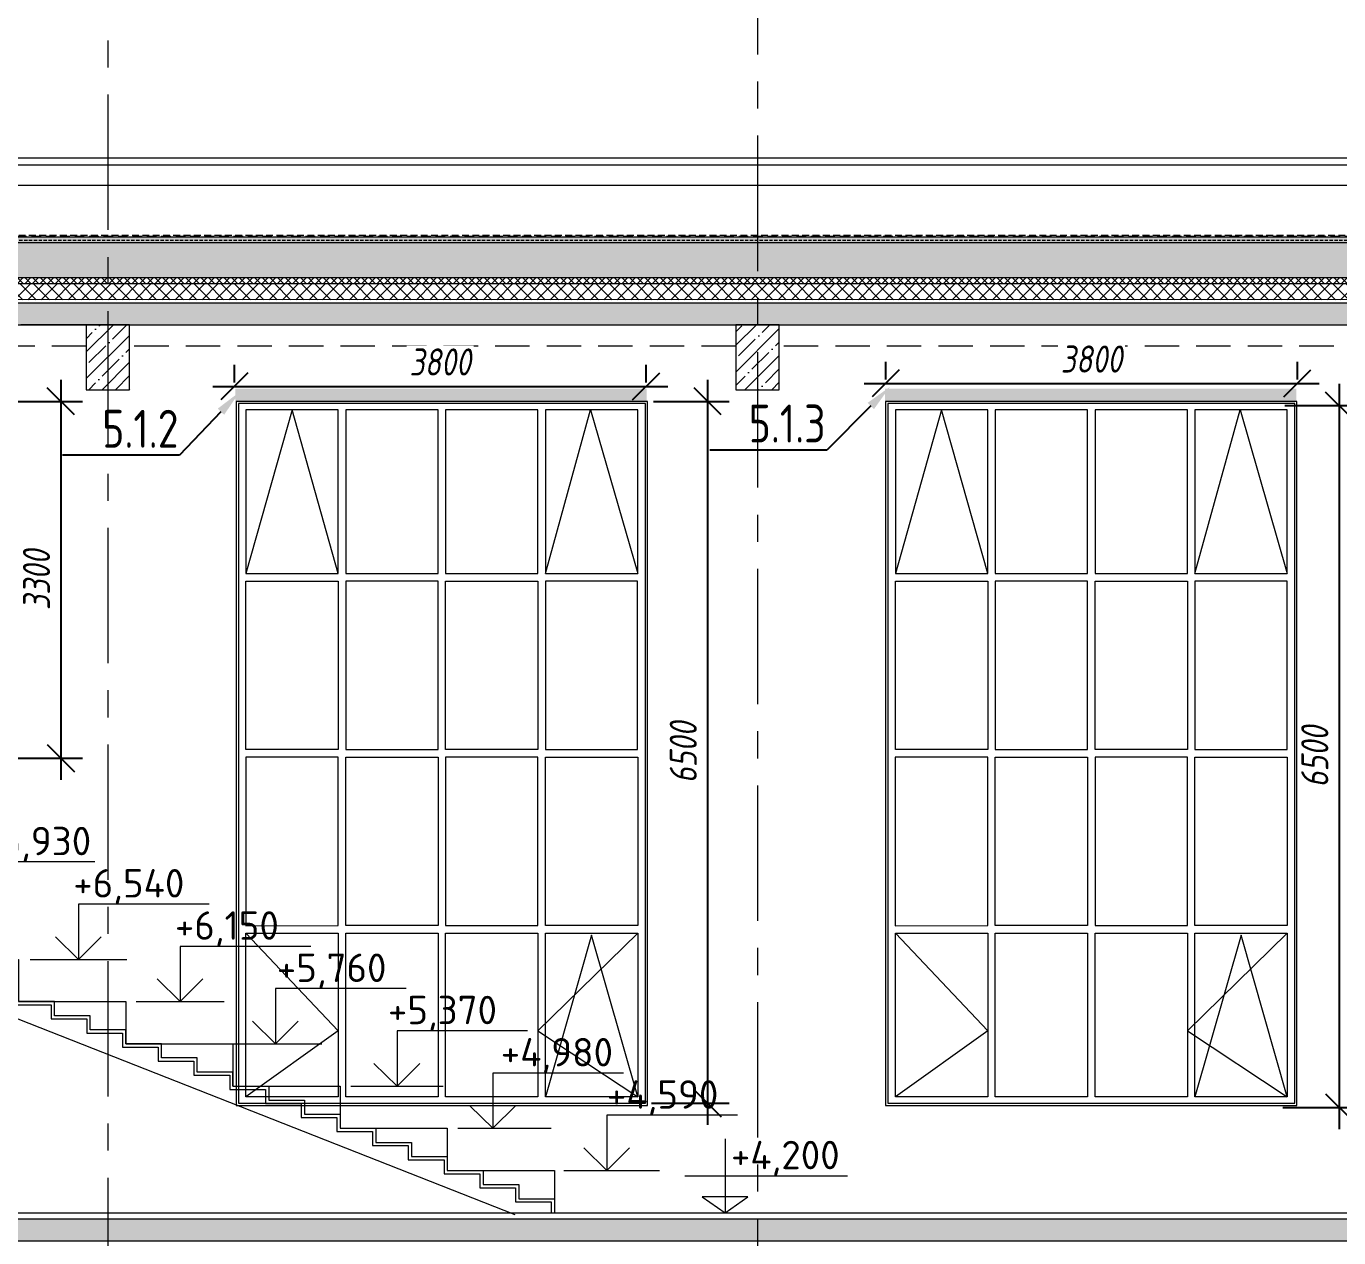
# Model space of a CAD drawing. Header units: millimetres. Extents: x -39 to 9534995, y -146829 to 289341.
# Drawn here: x 661013 to 673138, y 119717 to 130903 of the extents above; entities that cross this region are included whole.
import ezdxf
from ezdxf import colors
from ezdxf.entities.mleader import LeaderData, LeaderLine
from ezdxf.math import Vec2, Vec3

# ---------------------------------------------------------------- set-up
doc = ezdxf.new("R2010")
doc.units = ezdxf.units.MM
for name, pattern in [('ADSK_Штрих_ш3 п1_5', [4.5, 3, -1.5]), ('CENTER', [2, 1.25, -0.25, 0.25, -0.25]), ('CONTI', [0]), ('DASHED', [19.05, 12.7, -6.35]), ('HIDDEN2', [4.7625, 3.175, -1.5875])]:
    doc.linetypes.add(name, pattern=pattern)
for name, color, linetype, lineweight in [('24_Фасад_разрез_тонкая', 7, 'Continuous', 9), ('АР_Окна', 4, 'Continuous', 9), ('АР_Оси', 7, 'Continuous', 25), ('АР_Отметки', 7, 'Continuous', 5), ('СТЕНЫ кирпич ЛИДЕР', 250, 'Continuous', 15), ('Штриховка', 7, 'Continuous', 5), ('Штриховка в сечении', 7, 'Continuous', 18)]:
    doc.layers.add(name, color=color, linetype=linetype, lineweight=lineweight)
for name, color, linetype in [('A-HATCH-FACADE', 7, 'Continuous'), ('EI_DIMS_DETAIL', 7, 'Continuous'), ('PDF _0', 7, 'Continuous')]:
    doc.layers.add(name, color=color, linetype=linetype)
doc.layers.add('АР_лестницы', color=7, linetype='Continuous', lineweight=15, true_color=0xff24ff)
doc.styles.add('PDF ISOCPEUR', font='isocpeur.ttf')
doc.styles.get("Standard").update_dxf_attribs({"font": 'GOST.TTF'})
doc.styles.add('ГОСТ 2.304', font='CS_Gost2304.shx', dxfattribs={"oblique": 10})
doc.dimstyles.new('СПДС', dxfattribs={"dimscale": 100, "dimtxt": 2.5, "dimasz": 2.5, "dimexe": 2, "dimexo": 0.625, "dimgap": 1, "dimtad": 1, "dimdec": 0, "dimrnd": 5, "dimtxsty": 'ГОСТ 2.304', "dimblk": 'OBLIQUE', "dimblk1": 'OBLIQUE', "dimblk2": 'OBLIQUE', "dimcen": 2.5, "dimdle": 2, "dimadec": 0, "dimazin": 2, "dimtfac": 0.75, "dimtdec": 4, "dimtmove": 1, "dimatfit": 3, "dimfxl": 1, "dimtfill": 1, "dimtolj": 1, "dimarcsym": 1})
pattern_1 = [(45, (214104.09, -172807.25), (-123.743687, 123.743687), []), (45, (214227.83, -172807.25), (-123.743687, 123.743687), [218.75, -43.75, 0, -43.75])]

# ---------------------------------------------------------------- blocks, each defined once
blk = doc.blocks.new('A$Cd8d14d9d')
at = {"lineweight": 9, "ltscale": 150}
for p, q in [((0, 682), (0, 0)), ((-372, 341), (1132, 341)), ((-380, 0), (380, 0))]:
    blk.add_line(p, q, dxfattribs=at)
blk.add_lwpolyline([(0, 0), (210, 147), (-210, 147), (0, 0)], dxfattribs=at)
blk = doc.blocks.new('_Oblique')
at = {"color": 0, "linetype": 'ByBlock', "lineweight": -2}
blk.add_line((-0.5, -0.5), (0.5, 0.5), dxfattribs=at)
blk = doc.blocks.new('*D139')
at = {"layer": 'Defpoints', "color": 0, "lineweight": 9, "ltscale": 100, "transparency": 16777216}
for p in [(668953, 127577), (672757, 127605), (672757, 127577)]:
    blk.add_point(p, dxfattribs=at)
at = {"layer": 'EI_DIMS_DETAIL', "color": 0, "lineweight": -2, "ltscale": 100, "transparency": 16777216}
for p, q in [((668953, 127640), (668953, 127805)), ((672757, 127640), (672757, 127805)), ((668753, 127605), (672957, 127605))]:
    blk.add_line(p, q, dxfattribs=at)
at = {"layer": 'EI_DIMS_DETAIL', "color": 0, "lineweight": -2, "ltscale": 100, "transparency": 16777216, "xscale": 250, "yscale": 250, "zscale": 250, "rotation": 180}
blk.add_blockref('_Oblique', (668953, 127605), dxfattribs=at)
at = {"layer": 'EI_DIMS_DETAIL', "color": 0, "lineweight": -2, "ltscale": 100, "transparency": 16777216, "xscale": 250, "yscale": 250, "zscale": 250}
blk.add_blockref('_Oblique', (672757, 127605), dxfattribs=at)
at = {"layer": 'EI_DIMS_DETAIL', "color": 0, "lineweight": 9, "ltscale": 100, "transparency": 16777216, "insert": (670855, 127830), "char_height": 250, "attachment_point": 5, "style": 'ГОСТ 2.304', "bg_fill": 3, "box_fill_scale": 1.1, "bg_fill_color": 256, "bg_fill_true_color": 13158600, "bg_fill_transparency": 0}
blk.add_mtext('\\A1;3800', dxfattribs=at)
blk = doc.blocks.new('*D142')
at = {"layer": 'Defpoints', "color": 0, "lineweight": 9, "ltscale": 100, "transparency": 16777216}
for p in [(666740, 127578), (662936, 127550), (666740, 127550)]:
    blk.add_point(p, dxfattribs=at)
at = {"layer": 'EI_DIMS_DETAIL', "color": 0, "lineweight": -2, "ltscale": 100, "transparency": 16777216}
for p, q in [((662936, 127613), (662936, 127778)), ((666740, 127613), (666740, 127778)), ((662736, 127578), (666940, 127578))]:
    blk.add_line(p, q, dxfattribs=at)
at = {"layer": 'EI_DIMS_DETAIL', "color": 0, "lineweight": -2, "ltscale": 100, "transparency": 16777216, "xscale": 250, "yscale": 250, "zscale": 250, "rotation": 180}
blk.add_blockref('_Oblique', (662936, 127578), dxfattribs=at)
at = {"layer": 'EI_DIMS_DETAIL', "color": 0, "lineweight": -2, "ltscale": 100, "transparency": 16777216, "xscale": 250, "yscale": 250, "zscale": 250}
blk.add_blockref('_Oblique', (666740, 127578), dxfattribs=at)
at = {"layer": 'EI_DIMS_DETAIL', "color": 0, "lineweight": 9, "ltscale": 100, "transparency": 16777216, "insert": (664838, 127803), "char_height": 250, "attachment_point": 5, "style": 'ГОСТ 2.304', "bg_fill": 3, "box_fill_scale": 1.1, "bg_fill_color": 256, "bg_fill_true_color": 13158600, "bg_fill_transparency": 0}
blk.add_mtext('\\A1;3800', dxfattribs=at)
blk = doc.blocks.new('*D144')
at = {"layer": 'Defpoints', "color": 0, "lineweight": 9, "ltscale": 100, "transparency": 16777216}
for p in [(666745, 127439, 0), (666725, 120959, 0), (667308, 120959)]:
    blk.add_point(p, dxfattribs=at)
at = {"layer": 'EI_DIMS_DETAIL', "color": 0, "lineweight": -2, "ltscale": 100, "transparency": 16777216}
for p, q in [((667308, 127639), (667308, 120759)), ((666808, 127439), (667508, 127439)), ((666788, 120959), (667508, 120959))]:
    blk.add_line(p, q, dxfattribs=at)
at = {"layer": 'EI_DIMS_DETAIL', "color": 0, "lineweight": -2, "ltscale": 100, "transparency": 16777216, "xscale": 250, "yscale": 250, "zscale": 250}
for p, rotation in [((667308, 127439), 90), ((667308, 120959), 270)]:
    blk.add_blockref('_Oblique', p, dxfattribs=dict(at, rotation=rotation))
at = {"layer": 'EI_DIMS_DETAIL', "color": 0, "lineweight": 9, "ltscale": 100, "transparency": 16777216, "insert": (667083, 124199), "char_height": 250, "attachment_point": 5, "rotation": 90, "style": 'ГОСТ 2.304', "bg_fill": 3, "box_fill_scale": 1.1, "bg_fill_color": 256, "bg_fill_true_color": 13158600, "bg_fill_transparency": 0}
blk.add_mtext('\\A1;6500', dxfattribs=at)
blk = doc.blocks.new('*D145')
at = {"layer": 'Defpoints', "color": 0, "lineweight": 9, "ltscale": 100, "transparency": 16777216}
for p in [(672579, 127400, 0), (672559, 120920, 0), (673142, 120920)]:
    blk.add_point(p, dxfattribs=at)
at = {"layer": 'EI_DIMS_DETAIL', "color": 0, "lineweight": -2, "ltscale": 100, "transparency": 16777216}
for p, q in [((673142, 127600), (673142, 120720)), ((672641, 127400), (673342, 127400)), ((672621, 120920), (673342, 120920))]:
    blk.add_line(p, q, dxfattribs=at)
at = {"layer": 'EI_DIMS_DETAIL', "color": 0, "lineweight": -2, "ltscale": 100, "transparency": 16777216, "xscale": 250, "yscale": 250, "zscale": 250}
for p, rotation in [((673142, 127400), 90), ((673142, 120920), 270)]:
    blk.add_blockref('_Oblique', p, dxfattribs=dict(at, rotation=rotation))
at = {"layer": 'EI_DIMS_DETAIL', "color": 0, "lineweight": 9, "ltscale": 100, "transparency": 16777216, "insert": (672917, 124160), "char_height": 250, "attachment_point": 5, "rotation": 90, "style": 'ГОСТ 2.304', "bg_fill": 3, "box_fill_scale": 1.1, "bg_fill_color": 256, "bg_fill_true_color": 13158600, "bg_fill_transparency": 0}
blk.add_mtext('\\A1;6500', dxfattribs=at)
blk = doc.blocks.new('*D146')
at = {"layer": 'Defpoints', "color": 0, "lineweight": 9, "ltscale": 100, "transparency": 16777216}
for p in [(660745, 127439), (660745, 124145), (661333, 124145)]:
    blk.add_point(p, dxfattribs=at)
at = {"layer": 'EI_DIMS_DETAIL', "color": 0, "lineweight": -2, "ltscale": 100, "transparency": 16777216}
for p, q in [((661333, 127639), (661333, 123945)), ((660808, 127439), (661533, 127439)), ((660808, 124145), (661533, 124145))]:
    blk.add_line(p, q, dxfattribs=at)
at = {"layer": 'EI_DIMS_DETAIL', "color": 0, "lineweight": -2, "ltscale": 100, "transparency": 16777216, "xscale": 250, "yscale": 250, "zscale": 250}
for p, rotation in [((661333, 127439), 90), ((661333, 124145), 270)]:
    blk.add_blockref('_Oblique', p, dxfattribs=dict(at, rotation=rotation))
at = {"layer": 'EI_DIMS_DETAIL', "color": 0, "lineweight": 9, "ltscale": 100, "transparency": 16777216, "insert": (661108, 125792), "char_height": 250, "attachment_point": 5, "rotation": 90, "style": 'ГОСТ 2.304', "bg_fill": 3, "box_fill_scale": 1.1, "bg_fill_color": 256, "bg_fill_true_color": 13158600, "bg_fill_transparency": 0}
blk.add_mtext('\\A1;3300', dxfattribs=at)

msp = doc.modelspace()

# ---------------------------------------------------------------- hatches: boundary and pattern name
at = {"lineweight": 9, "ltscale": 100, "transparency": 33554687}
h = msp.add_hatch(dxfattribs=at)
h.set_pattern_fill('ANSI35', color=0, scale=700)
h.set_pattern_definition(pattern_1)
h.paths.add_polyline_path([(704027.8, 128347.3), (655212.7, 128347.3), (655212.8, 128147.4), (667312.9, 128147.3), (667368.8, 128147.3), (704027.8, 128147.4)])
h = msp.add_hatch(dxfattribs=at)
h.set_pattern_fill('ANSI35', color=0, scale=700)
h.set_pattern_definition(pattern_1)
h.paths.add_polyline_path([(661967.1, 128147.4), (661568.5, 128147.3), (661568, 127547.4), (661567.9, 127547.3), (661767.8, 127547.3), (661968.8, 127547.3)])
h = msp.add_hatch(dxfattribs=at)
h.set_pattern_fill('ANSI35', color=0, scale=700)
h.set_pattern_definition(pattern_1)
h.paths.add_polyline_path([(667967.1, 128147.4), (667568.5, 128147.3), (667568, 127547.4), (667767.8, 127547.3), (667567.9, 127547.3), (667968.8, 127547.3)])
h = msp.add_hatch(dxfattribs=at)
h.set_pattern_fill('ANSI35', color=0, scale=700)
h.set_pattern_definition([(45, (214104.09, -172786.64), (-123.743687, 123.743687), []), (45, (214227.83, -172786.64), (-123.743687, 123.743687), [218.75, -43.75, 0, -43.75])])
h.paths.add_polyline_path([(703615.7, 119887.3), (655752.8, 119887.3), (655752.8, 119687.3), (667192.9, 119687.2), (667230.3, 119687.3), (703615.7, 119687.3)])
at = {"layer": 'A-HATCH-FACADE', "lineweight": 9}
h = msp.add_hatch(dxfattribs=at)
h.set_pattern_fill('ANGLE', color=30)
h.set_pattern_definition([(0, (-169922.473, -599898.707), (0, 6.985), [5.08, -1.905]), (90, (-169922.473, -599898.707), (-6.985, 4e-16), [5.08, -1.905])])
h.paths.add_polyline_path([(662945.3, 127557.5), (666745.3, 127557.5), (666745.3, 127438.8), (662945.3, 127438.8)])
h = msp.add_hatch(dxfattribs=at)
h.set_pattern_fill('ANGLE', color=30)
h.set_pattern_definition([(0, (-163922.473, -599898.707), (0, 6.985), [5.08, -1.905]), (90, (-163922.473, -599898.707), (-6.985, 4e-16), [5.08, -1.905])])
h.paths.add_polyline_path([(668945.3, 127557.5), (672745.3, 127557.5), (672745.3, 127438.8), (668945.3, 127438.8)])
at = {"layer": 'Штриховка', "lineweight": 9, "transparency": 33554636}
h = msp.add_hatch(dxfattribs=at)
h.set_pattern_fill('AR-SAND', color=256, scale=20)
h.set_pattern_definition([(37.5, (214104.09, -172806.6), (-1.2598672, 38.5364754), [0, -30.4, 0, -34, 0, -32.5]), (7.5, (214104.09, -172806.6), (35.395534, 56.4429213), [0, -16.4, 0, -27.4, 0, -10.5]), (327.5, (214079.49, -172806.6), (62.2828372, 0.113181), [0, -10, 0, -36, 0, -47]), (317.5, (214079.49, -172806.6), (60.122532, 17.5535113), [0, -5, 0, -23.6, 0, -27])])
h.paths.add_polyline_path([(703642, 128958.9), (703642, 128906.9), (655593.5, 128906.9), (655593.5, 128958.9)])
h = msp.add_hatch(dxfattribs=at)
h.set_pattern_fill('ANSI37', color=256, scale=400)
h.set_pattern_definition([(45, (519854.484, -172779.513), (-35.355339, 35.355339), []), (135, (519854.484, -172779.513), (-35.355339, -35.355339), [])])
h.paths.add_polyline_path([(703642, 128579.4), (703642, 128527.4), (655593.5, 128527.4), (655593.5, 128579.4)])
h = msp.add_hatch(dxfattribs=at)
h.set_pattern_fill('ANSI37', color=256, scale=700)
h.set_pattern_definition([(45, (214104.15, -172777.2), (-61.871843, 61.871843), []), (135, (214104.15, -172777.2), (-61.871843, -61.871843), [])])
h.paths.add_polyline_path([(703517.9, 128527.3), (655852.8, 128527.3), (655852.9, 128377.4), (667213, 128377.3), (667239.1, 128377.4), (703517.8, 128377.4)])
at = {"layer": 'Штриховка в сечении', "lineweight": 9, "ltscale": 2, "transparency": 33554636}
h = msp.add_hatch(dxfattribs=at)
h.set_pattern_fill('GRAVEL', color=256, scale=400)
h.set_pattern_definition([(228.0127875, (214392.09, -172407.247), (-3200, -3600), [53.8144, -5327.63522]), (184.9697407, (214356.09, -172447.247), (4800, 400), [92.3472, -9142.3699]), (132.510447, (214264.09, -172455.247), (4000, -4400), [65.1152, -6446.41304]), (267.273689, (214108.09, -172555.247), (400, 8000), [84.0952, -8325.42322]), (292.833654, (214104.09, -172639.247), (-2000, 4800), [82.462, -8163.74925]), (357.273689, (214136.09, -172715.247), (-8000, 400), [84.0952, -8325.42322]), (37.6942405, (214220.09, -172719.247), (-5200, -4000), [111.2116, -11009.93942]), (72.2553284, (214308.09, -172651.247), (2800, 8800), [104.9952, -10394.5286]), (121.4295656, (214340.09, -172551.247), (-3200, 5200), [84.38, -8353.62924]), (175.236358, (214296.09, -172479.247), (4400, -400), [96.3328, -4720.30503]), (222.3974378, (214200.09, -172471.247), (-4800, -4400), [124.5792, -12333.35]), (138.814075, (214504.09, -172559.247), (-2800, 2400), [42.5204, -4209.53793]), (171.4692344, (214472.09, -172531.247), (5200, -800), [80.8948, -8008.60457]), (225, (214392.1, -172519.25), (-4e-14, -400), [56.5684, -509.11702]), (203.19859, (214364.09, -172471.247), (2000, 800), [30.4632, -3015.84604]), (291.80141, (214336.09, -172483.25), (-400, 1200), [43.0812, -2110.98472]), (30.963757, (214352.09, -172523.25), (1200, 800), [69.9716, -2262.40916]), (161.56505, (214412.09, -172487.25), (800, -400), [50.5964, -1214.31466]), (16.3895403, (214104.09, -172483.247), (4000, 1200), [70.88, -7017.13806]), (70.346176, (214172.09, -172463.247), (-1600, -4400), [59.4644, -5886.9631]), (293.19859, (214412.09, -172407.247), (-800, 2000), [60.926, -2985.38324]), (343.6104597, (214436.09, -172463.247), (-4000, 1200), [70.88, -7017.13806]), (339.443955, (214104.09, -172731.247), (-2000, 800), [68.352, -3349.2495]), (294.7751406, (214168.09, -172755.247), (-2000, 4400), [57.2712, -5669.85723]), (66.80141, (214416.09, -172807.247), (800, 2000), [60.926, -2985.38324]), (17.3540246, (214440.09, -172751.247), (-5200, -1600), [67.0524, -6638.16945]), (69.443955, (214220.09, -172807.247), (-800, -2000), [34.176, -3383.4255]), (101.309932, (214392.09, -172807.25), (-400, 1600), [20.396, -2019.2118]), (165.963757, (214388.09, -172787.25), (1200, -400), [82.462, -1566.78025]), (186.009006, (214308.09, -172767.247), (4000, 400), [76.42, -7565.56927]), (303.690068, (214352.09, -172559.25), (-400, 800), [57.6888, -1384.5317]), (353.1572266, (214384.09, -172607.247), (6800, -800), [100.7176, -9971.02505]), (60.945396, (214484.09, -172619.247), (-1600, -2800), [41.1824, -4077.06966]), (90, (214504.1, -172583.25), (-400, 400), [24, -376]), (120.256437, (214300.09, -172755.247), (1600, -2800), [55.5696, -5501.408]), (48.0127875, (214272.09, -172707.247), (3200, 3600), [107.6288, -5273.82082]), (0, (214344.1, -172627.25), (400, 400), [104, -296]), (325.3048465, (214448.09, -172627.247), (4000, -2800), [63.2456, -6261.30972]), (254.054604, (214500.09, -172663.247), (-400, -1600), [58.2408, -2853.80316]), (207.6459754, (214484.09, -172719.247), (-7600, -4000), [94.826, -9387.78967]), (175.4260787, (214400.09, -172763.247), (-5200, 400), [100.3196, -9931.62936])])
h.paths.add_polyline_path([(703641.5, 128906.9), (655593.5, 128906.8), (655593.6, 128579.4), (667212.9, 128579.4), (667355.1, 128579.4), (703642.5, 128579.4)])

# ---------------------------------------------------------------- linework, layer by layer
at = {"lineweight": 9, "ltscale": 150}
msp.add_line((655593.5, 128958.9), (703642, 128958.9), dxfattribs=at)
at = {"linetype": 'ADSK_Штрих_ш3 п1_5', "lineweight": 9, "ltscale": 10}
msp.add_line((655593.5, 128929), (703642, 128929), dxfattribs=at)
at = {"lineweight": 9, "ltscale": 100}
for points in [[(661567.9, 127547.3), (661967.6, 127547.3), (661967.6, 128147.3), (661567.9, 128147.3)], [(667567.9, 127547.3), (667967.6, 127547.3), (667967.6, 128147.3), (667567.9, 128147.3)]]:
    msp.add_lwpolyline(points, close=True, dxfattribs=at)
at = {"layer": '24_Фасад_разрез_тонкая', "linetype": 'DASHED', "lineweight": 9, "ltscale": 7}
msp.add_line((655593.5, 128964.9), (703642, 128964.9), dxfattribs=at)
at = {"layer": '24_Фасад_разрез_тонкая', "linetype": 'DASHED', "lineweight": 9, "ltscale": 5}
msp.add_line((655704.5, 128975.1), (703536.9, 128975.1), dxfattribs=at)
at = {"layer": '24_Фасад_разрез_тонкая', "lineweight": 9}
for points in [[(703642, 128579.4), (655593.5, 128579.4)], [(703518.8, 128378.4), (655852.9, 128377.4)]]:
    msp.add_lwpolyline(points, dxfattribs=at)
at = {"layer": 'PDF _0', "lineweight": 9, "elevation": -1900}
for points in [[(661645.6, 123187.3), (660439.7, 123187.3), (660439.7, 122677.4), (660226.3, 122886.3), (660439.7, 122677.4), (660648.6, 122886.3)], [(662702.8, 122797.3), (661496.8, 122797.3), (661496.8, 122287.4), (661283.5, 122496.3), (661496.8, 122287.4), (661705.8, 122496.3)], [(663641.8, 122407.3), (662435.9, 122407.3), (662435.9, 121897.4), (662222.5, 122106.3), (662435.9, 121897.4), (662644.8, 122106.3)], [(664522, 122017.3), (663316, 122017.3), (663316, 121507.4), (663102.7, 121716.3), (663316, 121507.4), (663525, 121716.3)]]:
    msp.add_lwpolyline(points, dxfattribs=at)
at = {"layer": 'PDF _0', "lineweight": 9}
for points in [[(665644.7, 121627.3), (664438.8, 121627.3), (664438.8, 121117.3), (664225.5, 121326.3), (664438.8, 121117.3), (664647.7, 121326.3)], [(666529.3, 121237.3), (665323.4, 121237.3), (665323.4, 120727.3), (665110, 120936.3), (665323.4, 120727.3), (665532.3, 120936.3)], [(667583.2, 120847.3), (666377.3, 120847.3), (666377.3, 120337.3), (666163.9, 120546.3), (666377.3, 120337.3), (666586.2, 120546.3)]]:
    msp.add_lwpolyline(points, dxfattribs=at)
at = {"layer": 'АР_лестницы', "color": 3, "linetype": 'HIDDEN2', "lineweight": 9, "ltscale": 100}
for p, q in [((661567.9, 127947.6), (655852.8, 127947.6)), ((667567.9, 127947.6), (661967.6, 127947.6)), ((673567.9, 127947.6), (667967.6, 127947.6))]:
    msp.add_line(p, q, dxfattribs=at)
at = {"layer": 'АР_лестницы', "color": 18, "linetype": 'CONTI', "lineweight": 9, "ltscale": 10, "true_color": 0x000000}
msp.add_line((657029.9, 123277.3, 2028.5), (665526.8, 119930.3, 71.6), dxfattribs=at)
for points in [[(660252.8, 122127.2), (660582.8, 122127.2), (660582.8, 121997.2), (660912.8, 121997.3), (660912.8, 121867.3), (661242.8, 121867.2), (661242.8, 121737.2), (661572.8, 121737.2), (661572.8, 121607.2), (661902.8, 121607.2), (661902.8, 121477.2), (662232.8, 121477.2), (662232.8, 121347.2), (662562.8, 121347.2), (662562.8, 121217.2), (662892.8, 121217.2), (662892.8, 121087.2), (663222.8, 121087.2), (663222.8, 120987.2)], [(662922.8, 121117.2), (662922.8, 121247.2), (662592.8, 121247.2), (662592.8, 121377.2), (662262.8, 121377.2), (662262.8, 121507.2), (661932.8, 121507.2), (661932.8, 121637.2), (661602.8, 121637.2), (661602.8, 121767.2), (661272.8, 121767.2), (661272.8, 121897.2), (660942.8, 121897.3)], [(662922.8, 121117.2), (663252.8, 121117.2), (663252.8, 120987.2), (663582.8, 120987.5), (663582.8, 120857.5), (663912.8, 120857.5), (663912.8, 120727.5), (664242.8, 120727.2), (664242.8, 120597.2), (664572.8, 120597.2), (664572.8, 120467.2), (664902.8, 120467.5), (664902.8, 120337.5), (665232.8, 120337.3), (665232.8, 120207.3), (665562.8, 120207.4), (665562.8, 120077.4), (665892.8, 120077.5), (665892.8, 119947.5), (665892.8, 119947.5), (665892.8, 119947.5)], [(662922.8, 121087.2), (663222.8, 121087.2), (663222.8, 120957.2), (663552.8, 120957.5), (663552.8, 120827.5), (663882.8, 120827.5), (663882.8, 120697.5), (664212.8, 120697.2), (664212.8, 120567.2), (664542.8, 120567.2), (664542.8, 120437.2), (664872.8, 120437.5), (664872.8, 120307.5), (665202.8, 120307.3), (665202.8, 120177.3), (665532.8, 120177.4), (665532.8, 120047.4), (665862.8, 120047.5), (665862.8, 119947.5)]]:
    msp.add_lwpolyline(points, dxfattribs=at)
at = {"layer": 'АР_Окна', "lineweight": 9, "ltscale": 150, "elevation": -0.2}
for points in [[(666752.6, 127439.4), (662952.6, 127439.4), (662952.6, 120939.4), (666752.6, 120939.4)], [(672752.6, 127439.4), (668952.6, 127439.4), (668952.6, 120939.4), (672752.6, 120939.4)], [(666732.6, 127420.8), (662972.6, 127420.8), (662972.6, 120959.4), (666732.6, 120959.4)], [(663042.6, 125850.5), (663895.1, 125850.5), (663895.1, 127360.8), (663042.6, 127360.8)], [(663965.1, 125850.5), (664817.6, 125850.5), (664817.6, 127360.8), (663965.1, 127360.8)], [(664887.6, 125850.5), (665740.1, 125850.5), (665740.1, 127360.8), (664887.6, 127360.8)], [(665810.1, 125850.5), (666662.6, 125850.5), (666662.6, 127360.8), (665810.1, 127360.8)], [(672732.6, 127420.8), (668972.6, 127420.8), (668972.6, 120959.4), (672732.6, 120959.4)], [(669042.6, 125850.5), (669895.1, 125850.5), (669895.1, 127360.8), (669042.6, 127360.8)], [(669965.1, 125850.5), (670817.6, 125850.5), (670817.6, 127360.8), (669965.1, 127360.8)], [(670887.6, 125850.5), (671740.1, 125850.5), (671740.1, 127360.8), (670887.6, 127360.8)], [(671810.1, 125850.5), (672662.6, 125850.5), (672662.6, 127360.8), (671810.1, 127360.8)], [(663895.1, 124225.1), (663042.6, 124225.1), (663042.6, 125780.5), (663895.1, 125780.5)], [(664817.6, 124225.1), (664817.6, 125780.5), (663965.1, 125780.5), (663965.1, 124225.1)], [(664887.6, 124225.1), (664887.6, 125780.5), (665740.1, 125780.5), (665740.1, 124225.1)], [(665810.1, 124225.1), (666660.4, 124225.1), (666660.4, 125780.5), (665810.1, 125780.5)], [(669895.1, 124225.1), (669042.6, 124225.1), (669042.6, 125780.5), (669895.1, 125780.5)], [(670817.6, 124225.1), (670817.6, 125780.5), (669965.1, 125780.5), (669965.1, 124225.1)], [(670887.6, 124225.1), (670887.6, 125780.5), (671740.1, 125780.5), (671740.1, 124225.1)], [(671810.1, 124225.1), (672660.4, 124225.1), (672660.4, 125780.5), (671810.1, 125780.5)], [(663895.1, 124155.1), (663041.4, 124153.6), (663041.4, 122598.3), (663895.1, 122599.7)], [(664817.6, 124155.1), (664817.6, 122599.7), (663965.1, 122599.7), (663965.1, 124155.1)], [(664887.6, 124155.1), (664887.6, 122599.7), (665740.1, 122599.7), (665740.1, 124155.1)], [(665810.1, 124155.1), (666662.6, 124155.1), (666662.6, 122599.7), (665810.1, 122599.7)], [(669895.1, 124155.1), (669041.4, 124153.6), (669041.4, 122598.3), (669895.1, 122599.7)], [(670817.6, 124155.1), (670817.6, 122599.7), (669965.1, 122599.7), (669965.1, 124155.1)], [(670887.6, 124155.1), (670887.6, 122599.7), (671740.1, 122599.7), (671740.1, 124155.1)], [(671810.1, 124155.1), (672662.6, 124155.1), (672662.6, 122599.7), (671810.1, 122599.7)], [(663895.1, 121019.4), (663042.6, 121019.4), (663042.6, 122529.7), (663895.1, 122529.7)], [(663965.1, 122529.7), (664817.6, 122529.7), (664817.6, 121019.4), (663965.1, 121019.4)], [(664887.6, 122529.7), (665740.1, 122529.7), (665740.1, 121019.4), (664887.6, 121019.4)], [(665810.1, 122529.7), (666662.6, 122529.7), (666662.6, 121019.4), (665810.1, 121019.4)], [(669895.1, 121019.4), (669042.6, 121019.4), (669042.6, 122529.7), (669895.1, 122529.7)], [(669965.1, 122529.7), (670817.6, 122529.7), (670817.6, 121019.4), (669965.1, 121019.4)], [(670887.6, 122529.7), (671740.1, 122529.7), (671740.1, 121019.4), (670887.6, 121019.4)], [(671810.1, 122529.7), (672662.6, 122529.7), (672662.6, 121019.4), (671810.1, 121019.4)]]:
    msp.add_lwpolyline(points, close=True, dxfattribs=at)
for points in [[(663895.1, 125850.5), (663468.9, 127360.8), (663042.6, 125850.5)], [(665810.1, 125850.5), (666226.4, 127360.8), (666662.6, 125850.5)], [(669895.1, 125850.5), (669468.9, 127360.8), (669042.6, 125850.5)], [(671810.1, 125850.5), (672226.4, 127360.8), (672662.6, 125850.5)], [(663042.6, 122529.7), (663895.1, 121627.1), (663042.6, 121019.4)], [(666662.6, 122529.7), (665740.1, 121628.6), (666662.6, 121019.4), (666236.4, 122509.7), (665810.1, 121019.4)], [(669042.6, 122529.7), (669895.1, 121627.1), (669042.6, 121019.4)], [(672662.6, 122529.7), (671740.1, 121628.6), (672662.6, 121019.4), (672236.4, 122509.7), (671810.1, 121019.4)]]:
    msp.add_lwpolyline(points, dxfattribs=at)
at = {"layer": 'АР_Оси', "color": 6, "linetype": 'CENTER', "lineweight": 9, "ltscale": 1000}
for p, q in [((667767.8, 141892.8), (667767.8, 110527.2)), ((661767.8, 136271.6), (661767.8, 110527.2))]:
    msp.add_line(p, q, dxfattribs=at)
at = {"layer": 'АР_Отметки', "color": 18, "lineweight": 9, "true_color": 0x000000}
for p, q in [((661849.5, 128147.3, -40), (660964.3, 128147.3, -40)), ((661050.7, 122287.4, -1900), (661943, 122287.4, -1900)), ((662028.8, 121897.4, -1900), (662843, 121897.4, -1900)), ((662889.1, 121507.4, -1900), (663743, 121507.4, -1900)), ((664012.3, 121117.3), (664865.3, 121117.3)), ((665000.4, 120727.3), (665862.9, 120727.3)), ((665980.1, 120337.3), (666861.8, 120337.3))]:
    msp.add_line(p, q, dxfattribs=at)
at = {"layer": 'СТЕНЫ кирпич ЛИДЕР', "lineweight": 9, "ltscale": 100}
for p, q in [((655032.6, 129687.3), (704207.9, 129687.3)), ((655878.8, 129622.5), (703503.9, 129622.5)), ((655858.7, 129436.3), (703515.8, 129436.3)), ((655593.5, 128906.9), (703642, 128906.9)), ((655852.9, 128527.4), (703642, 128527.4)), ((655852.8, 128147.3), (679947.7, 128147.3)), ((655852.8, 119947.3), (679567.7, 119947.3))]:
    msp.add_line(p, q, dxfattribs=at)
for points in [[(655212.8, 128147.3), (704027.8, 128147.4), (704027.8, 128347.3), (655212.8, 128347.3)], [(655752.8, 119687.3), (703615.7, 119687.3), (703615.7, 119887.3), (655752.8, 119887.3)]]:
    msp.add_lwpolyline(points, close=True, dxfattribs=at)
at = {"layer": 'СТЕНЫ кирпич ЛИДЕР', "lineweight": 9, "ltscale": 100, "elevation": -1900}
msp.add_lwpolyline([(655852.8, 123457.5), (657072.8, 123457.5), (657072.8, 123457.5), (657972.8, 123457.5), (657972.8, 123067.5), (658962.8, 123067.5), (658962.8, 122677.5), (659952.8, 122677.3), (659952.8, 122287.3), (660942.8, 122287.3), (660942.8, 121897.3), (661932.8, 121897.3), (661932.8, 121507.3), (662922.8, 121507.3), (662922.8, 121117.3)], dxfattribs=at)
at = {"layer": 'СТЕНЫ кирпич ЛИДЕР', "lineweight": 9, "ltscale": 100}
msp.add_lwpolyline([(662922.8, 121117.3), (663912.8, 121117.3), (663912.8, 120727.5), (664902.8, 120727.3), (664902.8, 120337.5), (665892.8, 120337.3), (665892.8, 119947.5)], dxfattribs=at)

# ---------------------------------------------------------------- block references
at = {"lineweight": 9, "ltscale": 150}
msp.add_blockref('A$Cd8d14d9d', (667469, 119947.3), dxfattribs=at)

# ---------------------------------------------------------------- texts
at = {"layer": 'PDF _0', "lineweight": 9, "char_height": 262.49, "attachment_point": 7, "style": 'PDF ISOCPEUR'}
for s, insert in [('+6,930', (660597, 123187.3, -1900)), ('+6,540', (661447.4, 122797.3, -1900)), ('+6,150', (662386.4, 122407.3, -1900)), ('+5,760', (663328.3, 122017.3, -1900)), ('+5,370', (664354.5, 121627.3)), ('+4,980', (665397.1, 121237.3)), ('+4,590', (666377.3, 120847.3)), ('+4,200', (667523.2, 120288.3))]:
    msp.add_mtext(s, dxfattribs=dict(at, insert=insert))

# ---------------------------------------------------------------- next in the draw order: dimensions: what is measured, and where the dimension line sits
at = {"layer": 'EI_DIMS_DETAIL', "lineweight": 9, "ltscale": 100}
for base, p1, p2, picture, middle in [((666739.8, 127578.4), (662936, 127550.4), (666739.8, 127550.4), '*D142', (664837.9, 127803.4)), ((672757, 127605.1), (668953.2, 127577.1), (672757, 127577.1), '*D139', (670855.1, 127830.1))]:
    dim = msp.add_linear_dim(base=base, p1=p1, p2=p2, text='3800', dimstyle='СПДС', dxfattribs=at)
    dim.commit()
    dim.dimension.update_dxf_attribs({"geometry": picture, "text_midpoint": middle})

# ---------------------------------------------------------------- next in the draw order: dimensions: what is measured, and where the dimension line sits
dim = msp.add_linear_dim(base=(673142.1, 120920), p1=(672578.9, 127400, -0.2), p2=(672558.9, 120920, -0.2), angle=90, text='6500', dimstyle='СПДС', dxfattribs=at)
dim.commit()
dim.dimension.update_dxf_attribs({"geometry": '*D145', "text_midpoint": (672917.1, 124160)})

# ---------------------------------------------------------------- next in the draw order: leaders
at = {"lineweight": 9}
ml = msp.add_multileader_mtext('Standard', dxfattribs=at)
ml.set_content('5.1.3', color=256)
ml.set_leader_properties()
ml.build(insert=Vec2(0, 0))
ml.multileader.update_dxf_attribs({"text_left_attachment_type": 6, "text_right_attachment_type": 6, "arrow_head_size": 250})
ctx = ml.context
ctx.base_point, ctx.char_height, ctx.arrow_head_size, ctx.plane_origin = Vec3(667770.6, 126989.6, -1900), 350, 250, Vec3(667865.8, 127039.1, -1900)
ctx.left_attachment, ctx.right_attachment, ctx.text_align_type = 6, 6, 2
notes = []
notes.append((ctx, [(1, (1, 1, 0), (668408.1, 126989.6, -1900), (-1, 0), 8, [(0, [(668992.4, 127573.6, -1900)], 0, [])])]))
ctx.mtext.insert, ctx.mtext.alignment, ctx.mtext.flow_direction = Vec3(668398.1, 127409.6, -1900), 3, 5
ml = msp.add_multileader_mtext('Standard', dxfattribs=at)
ml.set_content('5.1.2', color=256)
ml.set_leader_properties()
ml.build(insert=Vec2(0, 0))
ml.multileader.update_dxf_attribs({"text_left_attachment_type": 6, "text_right_attachment_type": 6, "arrow_head_size": 250})
ctx = ml.context
ctx.base_point, ctx.char_height, ctx.arrow_head_size, ctx.plane_origin = Vec3(661765.6, 126941.3, -1900), 350, 250, Vec3(661857.2, 126990.8, -1900)
ctx.left_attachment, ctx.right_attachment, ctx.text_align_type = 6, 6, 2
notes.append((ctx, [(1, (1, 1, 0), (662430.1, 126941.3, -1900), (-1, 0), 8, [(0, [(662983.7, 127525.3, -1900)], 0, [])])]))
ctx.mtext.insert, ctx.mtext.alignment, ctx.mtext.flow_direction = Vec3(662420.1, 127361.3, -1900), 3, 5
for ctx, leaders in notes:
    for number, flags, end, landing, length, lines in leaders:
        leader = LeaderData()
        leader.index, (leader.has_last_leader_line, leader.has_dogleg_vector, leader.attachment_direction) = number, flags
        leader.last_leader_point, leader.dogleg_vector, leader.dogleg_length = Vec3(end), Vec3(landing), length
        for number, points, colour, breaks in lines:
            line = LeaderLine()
            line.index, line.vertices, line.color, line.breaks = number, Vec3.list(points), colors.encode_raw_color(colour), breaks
            leader.lines.append(line)
        ctx.leaders.append(leader)

# ---------------------------------------------------------------- next in the draw order: dimensions: what is measured, and where the dimension line sits
at = {"layer": 'EI_DIMS_DETAIL', "lineweight": 9, "ltscale": 100}
for base, p1, p2, text, picture, middle in [((661333.1, 124144.5), (660745.3, 127438.8), (660745.3, 124144.5), '3300', '*D146', (661108.1, 125791.6)), ((667308.4, 120958.8), (666745.3, 127438.8, -0.2), (666725.3, 120958.8, -0.2), '6500', '*D144', (667083.4, 124198.8))]:
    dim = msp.add_linear_dim(base=base, p1=p1, p2=p2, angle=90, text=text, dimstyle='СПДС', dxfattribs=at)
    dim.commit()
    dim.dimension.update_dxf_attribs({"geometry": picture, "text_midpoint": middle})

doc.saveas('drawing.dxf')
